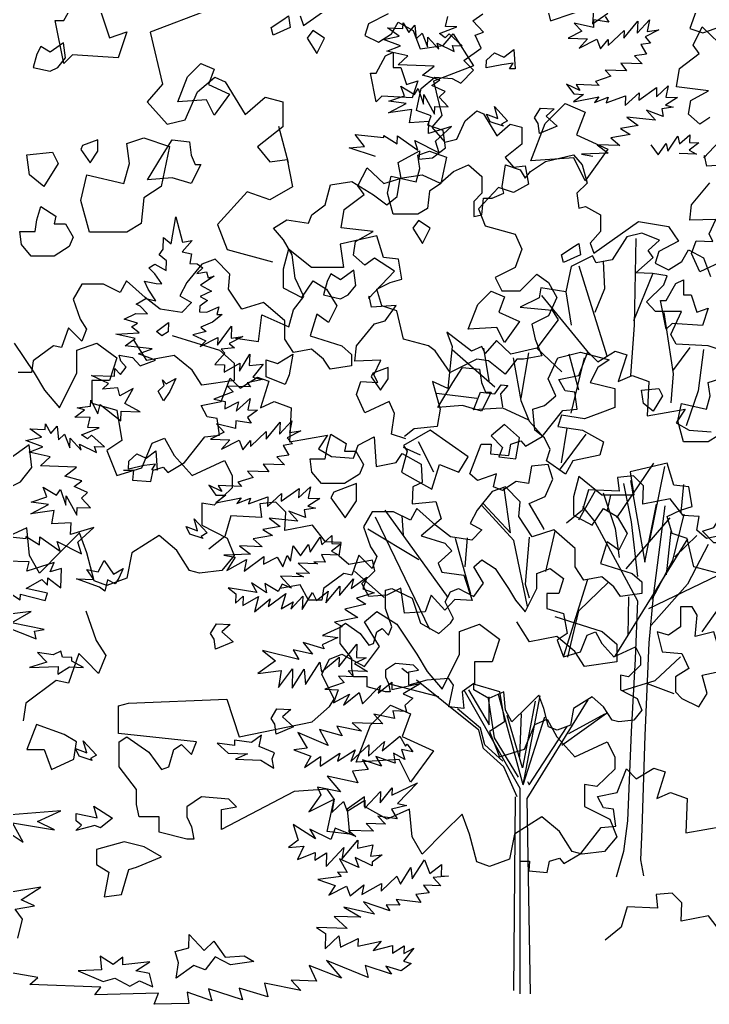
# Model space of a CAD drawing. Header units: inches. Extents: x 11.9 to 85.3, y 21.1 to 37.4.
# Drawn here: x 36.524 to 36.953, y 22.186 to 22.798 of the extents above; entities that cross this region are included whole.
import ezdxf

# ---------------------------------------------------------------- set-up
doc = ezdxf.new("R2010")
doc.units = ezdxf.units.IN
doc.header["$MEASUREMENT"] = 0
doc.layers.add('CAY', color=94, linetype='Continuous')
doc.layers.add('CAY-3', color=61, linetype='Continuous')

# ---------------------------------------------------------------- blocks, each defined once
blk = doc.blocks.new('A$C76451831')
at = {"layer": 'CAY'}
for p, q in [((4217.4, 1499.1), (4134.9, 1467.3)), ((4543.8, 1475.6), (4547, 1489.1)), ((4765, 1489.2), (4770.2, 1481.3)), ((4463.6, 1473.4), (4484.8, 1472.7)), ((4479.5, 1462), (4463.6, 1473.4)), ((4484.8, 1472.7), (4485.1, 1480.4)), ((4485.1, 1480.4), (4492.8, 1466.9)), ((4492.8, 1466.9), (4501.3, 1477.1)), ((4501.3, 1477.1), (4503.4, 1458.4)), ((4535.3, 1465.5), (4559.7, 1475)), ((4559.7, 1475), (4543.8, 1475.6)), ((4722.1, 1480.2), (4732.6, 1469)), ((4748.6, 1473.9), (4722.1, 1480.2)), ((4749, 1484.7), (4748.6, 1473.9)), ((4770.2, 1481.3), (4749, 1484.7)), ((4790.7, 1459.3), (4810.1, 1482.6)), ((4809.5, 1466.3), (4826.5, 1484.8)), ((4810.1, 1482.6), (4809.5, 1466.3)), ((4826.5, 1484.8), (4823.2, 1468.6)), ((4134.9, 1467.3), (4152, 1395.3)), ((4458, 1457.3), (4479.5, 1462)), ((4503.4, 1458.4), (4511.4, 1466.3)), ((4511.4, 1466.3), (4518.8, 1447.4)), ((4518.8, 1447.4), (4519.3, 1460.6)), ((4519.3, 1460.6), (4534.6, 1444.2)), ((4543.3, 1459.7), (4535.3, 1465.5)), ((4548.9, 1465), (4543.3, 1459.7)), ((4566.9, 1448.5), (4548.9, 1465)), ((4732.6, 1469), (4713.7, 1459.2)), ((4769, 1449.1), (4791.1, 1469.7)), ((4791.1, 1469.7), (4790.7, 1459.3)), ((4839.1, 1470.7), (4820.2, 1461)), ((4820.2, 1461), (4827.6, 1452.5)), ((4823.2, 1468.6), (4839.1, 1470.7)), ((4481.7, 1448.7), (4458, 1457.3)), ((4462.4, 1441.3), (4481.7, 1448.7)), ((4534.6, 1444.2), (4532.2, 1452.4)), ((4532.2, 1452.4), (4555.8, 1440.7)), ((4555.8, 1440.7), (4553.3, 1449)), ((4553.3, 1449), (4566.9, 1448.5)), ((4713.7, 1459.2), (4740.4, 1458.3)), ((4740.4, 1458.3), (4729, 1445.5)), ((4729, 1445.5), (4753.5, 1457.8)), ((4753.5, 1457.8), (4758.5, 1444.5)), ((4758.5, 1444.5), (4769.3, 1457.3)), ((4769.3, 1457.3), (4769, 1449.1)), ((4827.6, 1452.5), (4814.4, 1450.3)), ((4814.4, 1450.3), (4822.1, 1436.9)), ((4491.7, 1434.8), (4462.4, 1441.3)), ((4478.1, 1422.1), (4491.7, 1434.8)), ((4822.1, 1436.9), (4805.7, 1434.7)), ((4805.7, 1434.7), (4816.2, 1423.5)), ((4528.3, 1420.4), (4478.1, 1422.1)), ((4512, 1407.8), (4528.3, 1420.4)), ((4786.8, 1424.5), (4794.5, 1413.8)), ((4816.2, 1423.5), (4786.8, 1424.5)), ((4200.3, 1384.7), (4224.5, 1405.3)), ((4224.5, 1405.3), (4238.7, 1398.8)), ((4535.8, 1401.5), (4512, 1407.8)), ((4773, 1406.4), (4751.5, 1399.4)), ((4794.5, 1413.8), (4765.1, 1414.8)), ((4765.1, 1414.8), (4773, 1406.4)), ((4152, 1395.3), (4130.8, 1371.1)), ((4238.7, 1398.8), (4266.4, 1353.4)), ((4487, 1379.2), (4482, 1392.5)), ((4482, 1392.5), (4500.7, 1381.4)), ((4525.1, 1393.7), (4535.8, 1401.5)), ((4543.4, 1385.4), (4525.1, 1393.7)), ((4711.4, 1395.4), (4721.4, 1381.9)), ((4729.7, 1386.6), (4711.4, 1395.4)), ((4724.6, 1394.9), (4729.7, 1386.6)), ((4756.7, 1393.8), (4724.6, 1394.9)), ((4751.5, 1399.4), (4756.7, 1393.8)), ((4835.9, 1377.9), (4852.3, 1393.2)), ((4852.3, 1393.2), (4849, 1377.4)), ((4183.2, 1346.3), (4200.3, 1384.7)), ((4465.5, 1371.8), (4487, 1379.2)), ((4500.7, 1381.4), (4505.9, 1389.4)), ((4505.9, 1389.4), (4513.4, 1367.9)), ((4513.4, 1367.9), (4513.8, 1381)), ((4513.8, 1381), (4528.7, 1353.7)), ((4535, 1377.5), (4543.4, 1385.4)), ((4735, 1381.4), (4721, 1371)), ((4721, 1371), (4756.1, 1378)), ((4721.4, 1381.9), (4735, 1381.4)), ((4756.1, 1378), (4750.4, 1370)), ((4766.3, 1369.4), (4793.3, 1379.4)), ((4792.9, 1365.8), (4812.1, 1383.7)), ((4793.3, 1379.4), (4792.9, 1365.8)), ((4811.7, 1373.3), (4836.3, 1391)), ((4812.1, 1383.7), (4811.7, 1373.3)), ((4836.3, 1391), (4835.9, 1377.9)), ((4130.8, 1371.1), (4158.5, 1339.9)), ((4266.4, 1353.4), (4294.1, 1377.6)), ((4294.1, 1377.6), (4318.3, 1371.1)), ((4318.3, 1371.1), (4318.3, 1336.3)), ((4464.9, 1355.9), (4489.4, 1368.7)), ((4489.4, 1368.7), (4465.5, 1371.8)), ((4528.7, 1353.7), (4529.1, 1364.6)), ((4529.1, 1364.6), (4547.7, 1363.9)), ((4547.7, 1363.9), (4535, 1377.5)), ((4750.4, 1370), (4769.3, 1377.5)), ((4769.3, 1377.5), (4766.3, 1369.4)), ((4865.3, 1376.9), (4848.6, 1366.6)), ((4848.6, 1366.6), (4859.4, 1363.5)), ((4849, 1377.4), (4865.3, 1376.9)), ((4497.2, 1360.3), (4464.9, 1355.9)), ((4493.9, 1341.8), (4497.2, 1360.3)), ((4822.1, 1359.3), (4834.8, 1345.7)), ((4845.4, 1350.8), (4822.1, 1359.3)), ((4859.4, 1363.5), (4843.5, 1361.3)), ((4843.5, 1361.3), (4845.4, 1350.8)), ((4158.5, 1339.9), (4183.2, 1346.3)), ((4520.7, 1343.6), (4493.9, 1341.8)), ((4520.1, 1327.3), (4520.7, 1343.6)), ((4552.2, 1337), (4520.1, 1327.3)), ((4530.1, 1316.5), (4552.2, 1337)), ((4810.5, 1338.4), (4786.3, 1334.3)), ((4834.8, 1345.7), (4795, 1349.9)), ((4795, 1349.9), (4810.5, 1338.4)), ((4318.3, 1336.3), (4283.5, 1308.6)), ((4431.5, 1309.1), (4418.5, 1325.8)), ((4418.5, 1325.8), (4458.3, 1321.7)), ((4458.3, 1321.7), (4458.4, 1324.4)), ((4458.4, 1324.4), (4477, 1312.9)), ((4477, 1312.9), (4477.4, 1323.8)), ((4477.4, 1323.8), (4505.7, 1304.2)), ((4799.6, 1325.7), (4772.7, 1321.2)), ((4786.3, 1334.3), (4799.6, 1325.7)), ((4851.8, 1302.5), (4865.7, 1323.4)), ((4865.7, 1323.4), (4868.1, 1312.9)), ((4868.1, 1312.9), (4882.1, 1325.5)), ((4882.1, 1325.5), (4881.7, 1314.6)), ((4501.2, 1317.5), (4535, 1300.5)), ((4505.7, 1304.2), (4501.2, 1317.5)), ((4535, 1300.5), (4530.1, 1316.5)), ((4753.8, 1311.4), (4769.3, 1300)), ((4785.5, 1310.3), (4753.8, 1311.4)), ((4772.7, 1321.2), (4785.5, 1310.3)), ((4828.1, 1311.5), (4838.5, 1297.6)), ((4838.5, 1297.6), (4849.5, 1313.5)), ((4849.5, 1313.5), (4851.8, 1302.5)), ((4894.8, 1314.2), (4881.4, 1304.2)), ((4881.7, 1314.6), (4894.8, 1314.2)), ((4283.5, 1308.6), (4300.6, 1287.9)), ((4410.2, 1307.5), (4431.5, 1309.1)), ((4446.9, 1295.4), (4410.2, 1307.5)), ((4682.3, 1288.4), (4721.2, 1297.8)), ((4721.2, 1297.8), (4733, 1283.7)), ((4769.3, 1300), (4732.1, 1298.6)), ((4732.1, 1298.6), (4747.8, 1295.7)), ((4891.6, 1298.4), (4867.6, 1299.3)), ((4881.4, 1304.2), (4891.6, 1298.4)), ((4300.6, 1287.9), (4324.7, 1290.9)), ((4324.7, 1290.9), (4331.8, 1253.1)), ((4554.9, 1274.6), (4575.8, 1283.7)), ((4575.8, 1283.7), (4594.3, 1267.5)), ((4622.2, 1253.8), (4626.9, 1283.7)), ((4626.9, 1283.7), (4647.3, 1277)), ((4661.5, 1274.6), (4682.3, 1288.4)), ((4733, 1283.7), (4740.1, 1258.5)), ((4481, 1265.2), (4511.3, 1269.9)), ((4511.3, 1269.9), (4536.5, 1258.5)), ((4536.5, 1258.5), (4554.9, 1274.6)), ((4647.3, 1277), (4654.4, 1265.2)), ((4654.4, 1265.2), (4661.5, 1274.6)), ((4377.3, 1228.2), (4384.3, 1256.1)), ((4384.3, 1256.1), (4414.2, 1260.8)), ((4414.2, 1260.8), (4444.1, 1242.4)), ((4476.7, 1240), (4481, 1265.2)), ((4594.3, 1267.5), (4594.3, 1244.3)), ((4740.1, 1258.5), (4725.9, 1244.3)), ((4269.3, 1246.1), (4228, 1201.2)), ((4300.6, 1235.4), (4269.3, 1246.1)), ((4331.8, 1253.1), (4300.6, 1235.4)), ((4444.1, 1242.4), (4462.6, 1228.2)), ((4594.3, 1244.3), (4582.9, 1232.9)), ((4608.4, 1237.6), (4624.5, 1244.3)), ((4624.5, 1244.3), (4622.2, 1253.8)), ((4725.9, 1244.3), (4728.3, 1223.9)), ((4358.8, 1214.4), (4377.3, 1228.2)), ((4462.6, 1228.2), (4476.7, 1240)), ((4582.9, 1232.9), (4582.9, 1212.1)), ((4594.3, 1214.4), (4596.6, 1237.6)), ((4596.6, 1237.6), (4608.4, 1237.6)), ((4354.1, 1203), (4358.8, 1214.4)), ((4582.9, 1212.1), (4594.3, 1214.4)), ((4728.3, 1223.9), (4737.7, 1225.8)), ((4737.7, 1225.8), (4758.6, 1214.4)), ((4758.6, 1214.4), (4758.6, 1191.2)), ((4228, 1201.2), (4241.6, 1166.4)), ((4305.7, 1196), (4324.2, 1207.4)), ((4324.2, 1207.4), (4354.1, 1203)), ((4749.1, 1161.4), (4811.2, 1205.4)), ((4811.2, 1205.4), (4852.9, 1198.3)), ((4319.5, 1179.8), (4305.7, 1196)), ((4758.6, 1191.2), (4744.4, 1175.1)), ((4852.9, 1198.3), (4866.7, 1177.9)), ((4331.3, 1159), (4319.5, 1179.8)), ((4744.4, 1175.1), (4749.1, 1161.4)), ((4866.7, 1177.9), (4839.1, 1163.7)), ((4241.6, 1166.4), (4304.1, 1149.3)), ((4839.1, 1163.7), (4834.4, 1147.6)), ((4871.4, 1149.9), (4880.4, 1166.1)), ((4880.4, 1166.1), (4901.2, 1154.7)), ((4335.6, 1126.7), (4331.3, 1159)), ((4834.4, 1147.6), (4852.9, 1138.5)), ((4852.9, 1138.5), (4871.4, 1149.9)), ((4901.2, 1154.7), (4910.7, 1129.1)), ((4347.4, 1101.2), (4335.6, 1126.7)), ((4333.2, 1082.7), (4347.4, 1101.2)), ((4326.6, 1059.5), (4333.2, 1082.7)), ((4284.9, 1039.1), (4289.6, 1076)), ((4289.6, 1076), (4326.6, 1059.5)), ((4252.7, 1043.4), (4284.9, 1039.1)), ((4728.3, 971.5), (4715.1, 1021.6)), ((4717.8, 939.8), (4736.3, 1016.3)), ((4704.6, 871.1), (4712.5, 918.7)), ((4701.9, 860.6), (4738.9, 910.7)), ((4509.3, 881.7), (4485.5, 892.2)), ((4527.8, 857.9), (4506.6, 900.2)), ((4781, 794.5), (4832.5, 870.4)), ((4850.9, 870.4), (4799.8, 858.6)), ((4826.2, 761), (4847.8, 865.6)), ((4860, 840.1), (4850.9, 870.4)), ((4728.3, 851.9), (4721.2, 824)), ((4760.5, 826.3), (4728.3, 851.9)), ((4799.8, 858.6), (4804.6, 826.3)), ((4626.9, 837.7), (4608.4, 831)), ((4634, 774), (4625.3, 835.7)), ((4647.3, 816.9), (4626.9, 837.7)), ((4728.6, 791.9), (4751.7, 832.8)), ((4880.8, 837.7), (4860, 840.1)), ((4870.1, 802.5), (4874.1, 840.9)), ((4885.5, 810.2), (4880.8, 837.7)), ((4608.4, 831), (4587.6, 805.5)), ((4721.2, 824), (4721.2, 798.4)), ((4804.6, 826.3), (4760.5, 826.3)), ((4768, 805.1), (4772.9, 825.9)), ((4547.7, 684.5), (4460.2, 805.1)), ((4504.2, 807.8), (4495.2, 791.7)), ((4529.8, 784.6), (4504.2, 807.8)), ((4587.6, 805.5), (4578.1, 787)), ((4638.7, 763.4), (4593.5, 812.2)), ((4595.8, 814.5), (4634, 774)), ((4645.4, 796.4), (4647.3, 816.9)), ((4746.8, 784.6), (4762.9, 807.8)), ((4762.9, 807.8), (4781.4, 796.4)), ((4850.9, 796.4), (4869.4, 805.5)), ((4869.4, 805.5), (4885.5, 810.2)), ((4442.1, 803.1), (4430.3, 782.3)), ((4472, 803.1), (4442.1, 803.1)), ((4522.3, 639.8), (4446.8, 795.6)), ((4495.2, 791.7), (4472, 803.1)), ((4485.8, 770.9), (4483.8, 797.9)), ((4663.8, 768.5), (4645.4, 796.4)), ((4721.2, 798.4), (4746.8, 784.6)), ((4781.4, 796.4), (4795.5, 773.2)), ((4794.3, 724.1), (4854.9, 794.5)), ((4857.6, 773.2), (4850.9, 796.4)), ((4430.3, 782.3), (4439.8, 754.7)), ((4507, 736.3), (4436.2, 779.1)), ((4550.6, 768.5), (4529.8, 784.6)), ((4578.1, 787), (4594.3, 777.9)), ((4594.3, 777.9), (4580.5, 763.8)), ((4693.7, 777.9), (4663.8, 768.5)), ((4723.6, 752.4), (4693.7, 777.9)), ((4580.5, 763.8), (4550.6, 768.5)), ((4579.1, 689), (4557.9, 766.3)), ((4571.1, 726.8), (4574.5, 766.9)), ((4659.9, 768.1), (4654, 702.8)), ((4682.7, 720.5), (4695.7, 776.4)), ((4778.7, 602.9), (4879.6, 765.8)), ((4795.5, 773.2), (4783.7, 750)), ((4850.1, 715.8), (4856.4, 776.4)), ((4878.5, 766.1), (4857.6, 773.2)), ((4887.9, 726.8), (4878.5, 766.1)), ((4439.8, 754.7), (4448.8, 741)), ((4657.5, 671.8), (4638.7, 763.4)), ((4723.6, 726.8), (4723.6, 752.4)), ((4767.6, 761.4), (4758.6, 731.5)), ((4783.7, 750), (4767.6, 761.4)), ((4423.7, 742.9), (4414.2, 715.4)), ((4430.3, 736.3), (4423.7, 742.9)), ((4448.8, 741), (4442.1, 724.5)), ((4442.1, 724.5), (4430.3, 736.3)), ((4735.4, 708.3), (4723.6, 726.8)), ((4758.6, 731.5), (4802.2, 717.8)), ((4922.5, 717.8), (4887.9, 726.8)), ((4402.8, 717.8), (4374.9, 696.9)), ((4414.2, 715.4), (4402.8, 717.8)), ((4458.8, 684.4), (4417.8, 720.8)), ((4707.6, 603.7), (4740.9, 709.9)), ((4760.5, 713.1), (4735.4, 708.3)), ((4777, 699.3), (4760.5, 713.1)), ((4802.2, 717.8), (4816, 706)), ((4825.4, 669), (4921.3, 715.4)), ((4342.7, 701.7), (4314.8, 696.9)), ((4354.1, 680.8), (4342.7, 701.7)), ((4374.9, 696.9), (4372.6, 680.8)), ((4654, 702.8), (4659.9, 684)), ((4728.7, 665.9), (4769.2, 705.2)), ((4786.1, 685.5), (4777, 699.3)), ((4816, 706), (4816, 689.9)), ((4816, 689.9), (4786.1, 685.5)), ((4796.7, 631.7), (4797.9, 685.1)), ((4899.3, 636.8), (4938.6, 692.2)), ((4372.6, 680.8), (4354.1, 680.8)), ((4713.4, 601.8), (4728.7, 665.9)), ((4834.4, 569.5), (4869.4, 602.2)), ((4491.5, 579.5), (4483.4, 586)), ((4534.5, 546.7), (4466.9, 564.4)), ((4541.2, 539.6), (4503.7, 569.7)), ((4789.6, 555.4), (4834.4, 569.5)), ((4823, 565.2), (4860, 551.4)), ((4647.3, 419.7), (4569.9, 556)), ((4575.8, 556.2), (4604.1, 507.8)), ((4604.1, 507.8), (4604.1, 546.7)), ((4651.6, 424.8), (4617.3, 549.9)), ((4651.6, 424.8), (4675, 548.1)), ((4589.9, 500.7), (4541.2, 539.6)), ((4602.9, 544.4), (4611.2, 489.7)), ((4668.2, 540.8), (4650.5, 448.4)), ((4656.8, 405.9), (4741.3, 542.4)), ((4592.3, 503.1), (4560.4, 530.2)), ((4650.5, 448.4), (4629.2, 520.8)), ((4646.9, 463.7), (4649.3, 523.1)), ((4651.6, 424.8), (4681.2, 519.2)), ((4705.1, 479.9), (4766.8, 524.3)), ((4714.5, 496), (4764.5, 523.1)), ((4659.9, 424.8), (4712.2, 505.4)), ((4596.6, 475.1), (4589.9, 500.7)), ((4598.2, 480.3), (4592.3, 503.1)), ((4623.3, 457.8), (4598.2, 480.3)), ((4611.2, 489.7), (4644.6, 435.4)), ((4624.5, 449.6), (4596.6, 475.1)), ((4643, 408.3), (4624.5, 449.6)), ((4657.5, 429.5), (4659.9, 424.8)), ((4647.3, 135.4), (4647.3, 419.7)), ((4638.3, 140.1), (4640.6, 408.3)), ((4661.5, 135.4), (4656.8, 405.9))]:
    blk.add_line(p, q, dxfattribs=at)
for points in [[(4930, 1151.2), (4896.3, 1135.4), (4884.7, 1160.7), (4891, 1178.6), (4914.2, 1177.5), (4908.9, 1188.1), (4918.4, 1208.1), (4882.5, 1207.1), (4884.7, 1228.2), (4910, 1258.8)], [(4939.5, 1284.1), (4905.7, 1282), (4902.6, 1296.7), (4901.5, 1293.6), (4937.4, 1331.5)], [(4910, 1349.5), (4896.3, 1340), (4880.4, 1353.7), (4883.6, 1372.7), (4907.9, 1386.4), (4863.6, 1391.6), (4867.8, 1417), (4895.2, 1438.1), (4886.8, 1449.7), (4899.4, 1475), (4922.6, 1452.8)], [(530, 749.3), (509.9, 755.6), (514.2, 784.1), (506.8, 800.9), (473, 785.1), (461.4, 810.4), (467.7, 828.4), (490.9, 827.3), (485.7, 837.9), (495.2, 857.9), (459.3, 856.8), (461.4, 877.9), (486.7, 908.5), (501.5, 912.7), (516.3, 933.8), (482.5, 931.7), (479.3, 946.5), (478.3, 943.3), (514.2, 981.3), (486.7, 999.2), (473, 989.7), (457.2, 1003.4), (460.4, 1022.4), (484.6, 1036.1), (440.3, 1041.4), (444.5, 1066.7), (472, 1087.8), (463.5, 1099.4), (476.2, 1124.7), (499.4, 1102.6), (523.6, 1110), (519.4, 1132.1), (549, 1147.9), (547.9, 1136.3), (566.9, 1138.4), (584.8, 1152.1), (581.7, 1176.4), (560.6, 1183.8), (564.8, 1196.4), (544.7, 1203.8), (551.1, 1234.4), (570.1, 1250.2), (594.3, 1248.1), (605.9, 1241.8), (623.8, 1259.7), (610.1, 1273.4), (634.4, 1290.3), (625.9, 1308.2), (637.6, 1312.5), (622.8, 1328.3), (636.5, 1337.8)], [(721.9, 1361), (730.4, 1328.3), (790.5, 1348.3), (788.4, 1324.1), (809.5, 1338.8)], [(936, 1353.6), (923.4, 1317.7), (941.3, 1311.4), (974, 1323), (997.2, 1298.7), (1018.3, 1296.6), (1026.7, 1330.4)], [(3951.6, 212.6), (3957.9, 238.7), (3947.6, 252.6), (3974.4, 257.1), (3956.2, 265.5), (3983.5, 283.1), (3919.2, 272.2)], [(3925.3, 367.6), (3958.9, 345.2), (3944, 372.4), (4002.2, 362.7), (3978.5, 373.9), (4011.2, 388.7), (3941.7, 383.4)], [(3932.3, 644.8), (3976.9, 627), (3974.6, 637.9), (3987.8, 640.2), (3942.8, 649.4), (3970.1, 664.8), (3916.4, 658.5)], [(3928.7, 698), (3954.8, 681.2), (3955.1, 688.9), (3989.2, 680), (3992.3, 690.3), (3963.1, 696.8), (3984.8, 709.2), (3992.7, 701.2), (3993, 711.6), (4011.1, 697.8), (4012.1, 724.6), (3996, 719.7), (4001.9, 732.6), (3963.9, 720.8), (3967.1, 733.8), (3935.4, 734.9)], [(3923, 770.3), (3962.8, 766.2), (3962.9, 768.9), (3981.5, 757.4), (3981.9, 768.2), (4010.2, 748.6), (4005.7, 761.9), (4039.5, 744.9), (4034.6, 760.9), (4056.7, 781.5), (4024.6, 771.7), (4025.2, 788), (3998.4, 786.2), (4001.7, 804.7), (3969.4, 800.4), (3993.9, 813.1), (3970, 816.2), (3991.5, 823.6), (3986.5, 837), (4005.2, 825.9), (4010.4, 833.9), (4017.9, 812.3), (4018.3, 825.4), (4033.2, 798.2), (4033.6, 809), (4052.2, 808.4), (4039.5, 822), (4047.9, 829.8), (4029.6, 838.2), (4040.3, 846), (4016.5, 852.2), (4032.8, 864.8), (3982.6, 866.6), (3996.2, 879.2), (3966.9, 885.7), (3986.2, 893.2), (3962.5, 901.7), (3984, 906.4), (3968.1, 917.8), (3989.3, 917.1), (3989.6, 924.8), (3997.3, 911.4), (4005.8, 921.5), (4007.9, 902.9), (4015.9, 910.7), (4023.4, 891.9), (4023.8, 905), (4039.1, 888.6), (4036.7, 896.9), (4060.3, 885.2), (4057.8, 893.4), (4071.4, 892.9), (4053.4, 909.4), (4047.8, 904.2), (4039.8, 909.9), (4064.2, 919.5), (4048.4, 920), (4051.5, 933.5), (4030.3, 934.3), (4043.8, 944.2), (4033.4, 947.3), (4052.1, 949.4), (4052.4, 957.5), (4062.1, 938.6), (4065.3, 951.6), (4094, 929.3), (4094.4, 942.4), (4120.7, 941.5), (4099.8, 953.1), (4111.4, 974), (4092.5, 963.8), (4090.1, 974.8), (4068.8, 972.8), (4077.2, 980.7), (4053.6, 991.9), (4085.3, 990.8), (4085.6, 1001.7), (4093.5, 993.3), (4101.6, 1003.4), (4094.2, 1011.8), (4091.7, 1020.1), (4110.2, 1016.7), (4120.7, 1005.5), (4142.2, 1012.9), (4118.5, 1021.8), (4137.3, 1028.9), (4100.3, 1032.9), (4113.8, 1043.3), (4087.3, 1049.2), (4119.5, 1050.8), (4109, 1059.4), (4117.3, 1064.5), (4098.9, 1070.1), (4115, 1077.7), (4130.9, 1077.2), (4120.8, 1088), (4115.5, 1090.9), (4128.9, 1098.6), (4142.4, 1095.4), (4132.1, 1111.6), (4127, 1122.6), (4143.2, 1119.4), (4150.9, 1119.1), (4141, 1132.6), (4133.1, 1141), (4141.4, 1146.2), (4157, 1137.5), (4157.5, 1150.6), (4147.3, 1159.1), (4152.6, 1167.1), (4153.1, 1182.9), (4163.7, 1174.4), (4170.5, 1211.8), (4179.7, 1176.6), (4192.9, 1178.8), (4179.2, 1163.4), (4192.2, 1160.3), (4189.5, 1147.2), (4199.9, 1146.8), (4207.9, 1141.1), (4199.4, 1133.3), (4212.7, 1135.5), (4215.1, 1127.3), (4223.3, 1129.7), (4204.3, 1117.2), (4219.9, 1108.5), (4203.8, 1101.4), (4214, 1095.6), (4203.3, 1087.8), (4203, 1080.1), (4213.4, 1079.7), (4230, 1086.9), (4226.9, 1076.5), (4234.6, 1076.3), (4221.1, 1065.9), (4205, 1058.7), (4212.5, 1053), (4193.8, 1048.2), (4212, 1039.9), (4204.1, 1032), (4228.5, 1044.3), (4228.1, 1033.9), (4247.6, 1060), (4247.1, 1043.7), (4263, 1045.8), (4244.1, 1036.1), (4251.6, 1030.3), (4232.9, 1028.3), (4238.2, 1022.7), (4224.5, 1007.3), (4237.6, 1006.8), (4237.3, 996.4), (4259, 1008.8), (4258.6, 997.9), (4272.6, 1021.5), (4272, 1005.6), (4291.1, 1007.7), (4276.9, 989.6), (4290.4, 986.4), (4268.9, 981.7), (4273.7, 976.1), (4242, 977.2), (4249.5, 969.2), (4222.8, 959.3), (4238.6, 956), (4238.2, 945.6), (4257.1, 955.4), (4254, 942.3), (4273.2, 960.2), (4269.9, 944.5), (4283.5, 944), (4269.5, 933.6), (4274.7, 925.7), (4253.5, 929.2), (4253.1, 918.3), (4226.6, 924.7), (4237.1, 913.4), (4218.2, 903.7), (4244.9, 902.7), (4233.5, 890), (4258, 902.3), (4263, 889), (4273.8, 901.7), (4273.5, 893.6), (4295.6, 914.1), (4295.2, 903.7), (4314.6, 927.1), (4314, 910.8), (4331, 929.2), (4327.7, 913), (4343.6, 915.2), (4324.7, 905.4), (4332.1, 897), (4318.9, 894.7), (4326.6, 881.3), (4310.2, 879.2), (4320.7, 867.9), (4291.3, 868.9), (4299.1, 858.2), (4269.6, 859.3), (4277.5, 850.8), (4256, 843.9), (4261.2, 838.3), (4229.1, 839.4), (4234.2, 831), (4215.9, 839.8), (4225.9, 826.3), (4239.5, 825.9), (4225.5, 815.5), (4260.6, 822.4), (4254.9, 814.4), (4273.8, 821.9), (4270.8, 813.9), (4297.8, 823.8), (4297.4, 810.2), (4316.6, 828.2), (4316.2, 817.7), (4340.9, 835.5), (4340.4, 822.3), (4356.8, 837.6), (4353.5, 821.9), (4369.8, 821.3), (4353.1, 811), (4363.9, 807.9), (4348, 805.8), (4349.9, 795.3), (4326.6, 803.8), (4339.3, 790.2), (4299.5, 794.3), (4315, 782.9), (4290.8, 778.7), (4304.1, 770.1), (4277.2, 765.6), (4290, 754.7), (4258.3, 755.8), (4273.8, 744.4), (4236.6, 743), (4252.3, 740.2), (4240.8, 721.6), (4268.1, 736.9), (4264.8, 720.7), (4292.2, 741.1), (4291.9, 730.6), (4310.8, 740.4), (4318.5, 727), (4324.5, 742.7), (4329.2, 734.8), (4332.6, 756), (4343, 742), (4354, 757.9), (4356.3, 747), (4370.2, 767.8), (4372.6, 757.3), (4386.6, 770), (4386.2, 759.1), (4399.3, 758.6), (4385.9, 748.7), (4396.1, 742.9), (4372.1, 743.7), (4377.2, 733.1), (4361.3, 733.7), (4366.6, 730.8), (4339.9, 731.7), (4355.3, 717.6), (4336.8, 718.2), (4347, 712.9), (4315.3, 714), (4330.6, 697.1), (4317.6, 703), (4311.9, 692.8), (4293.7, 703.8), (4295.9, 690.6), (4275.1, 704.5), (4282.3, 691.1), (4242.7, 697.9), (4253.3, 689.4), (4252.8, 676.3), (4263.6, 686.3), (4263.1, 673.2), (4284.9, 685.6), (4279.1, 664.5), (4301.1, 682.3), (4298, 672), (4322.6, 689.7), (4316.4, 668.6), (4332.6, 678.5), (4329.6, 668.1), (4346.1, 686.1), (4345.4, 667.6), (4359.8, 691.1), (4364.9, 680), (4381.2, 693.1), (4377.9, 676.9), (4397.3, 700.2), (4396.8, 687.1), (4416.2, 710.4), (4413, 696.9), (4434.9, 712.5), (4429.3, 696.4), (4445, 690.8), (4420.7, 683.5), (4433.6, 674.9), (4404.3, 668.2), (4422.5, 656.7), (4390.1, 650.1), (4400.8, 644.3), (4373.6, 631.7), (4394.8, 628.7), (4373.2, 618.6), (4375.7, 613), (4346.5, 622.2), (4359.6, 605.9), (4333, 611.8), (4340.7, 598.4), (4290.4, 611), (4308.5, 596.8), (4283.9, 579.1), (4316.2, 583.4), (4312.6, 559.5), (4332.1, 585.5), (4331.2, 558.8), (4348, 585), (4349.9, 563.6), (4369.6, 594.7), (4371.9, 581.4), (4396.6, 601.9), (4396.1, 588.3), (4421.2, 619.6), (4420.6, 601), (4433.7, 600.6), (4417.6, 593), (4435.8, 581.9), (4409.1, 582.8), (4416.9, 574.4), (4395.7, 575.2), (4403.5, 566.7), (4376.5, 557.2), (4395, 556.6), (4388.9, 538.2), (4410.7, 550.6), (4402.4, 535), (4424.3, 552.8), (4428.8, 536.8), (4453.7, 562.3), (4450.6, 551.9), (4469.7, 567.1), (4469.3, 556.7), (4510, 565.7), (4485.4, 550.7), (4498.4, 544.8), (4487.6, 534.8), (4490, 526.5), (4471, 527.2), (4473.4, 516.7), (4444.6, 522.7), (4457.2, 509.1), (4414.7, 510.6), (4427.4, 499.2), (4393.2, 505.9), (4400.9, 492.5), (4369.1, 501.3), (4381.4, 479.5), (4339.5, 497.3), (4352.3, 475.6), (4333.6, 473.5), (4357.4, 464.5), (4348.7, 449), (4370.5, 464.1), (4370, 450.9), (4397.4, 468.6), (4394.3, 457.8), (4418.8, 473.3), (4412.8, 457.1), (4437.7, 480.3), (4437.1, 464.5), (4459.1, 485), (4455.9, 472), (4480.7, 492.4), (4488.3, 478.5), (4490.7, 481.2), (4498.5, 470.5), (4482.7, 473.7), (4487.7, 460), (4471.7, 468.7), (4473.9, 455), (4447.5, 464.1), (4455.2, 450.7), (4428.8, 459.3), (4436.5, 445.9), (4415.1, 443.9), (4422.2, 427.8), (4380, 437), (4398.2, 415), (4366.3, 421.6), (4371.3, 411), (4354.7, 387.5), (4389.7, 404.9), (4386.3, 386.4), (4402.7, 401.7), (4407.7, 388.4), (4432.3, 403.4), (4431.9, 392.6), (4454, 415.8), (4453.4, 400), (4470, 420.7), (4469.7, 410.3), (4505.2, 427.6), (4477.4, 399.1), (4490.4, 396), (4469, 391.3), (4476.7, 377.8), (4450.1, 381.5), (4460.6, 370.2), (4433.8, 371.2), (4443.9, 360.4), (4409.5, 361.6), (4419.6, 353.1), (4391, 365), (4385, 349.3), (4356.1, 363.5), (4363.8, 350.1), (4332.7, 369.7), (4339.7, 348.2), (4326.2, 337.8), (4347.6, 339.7), (4338.8, 321.5), (4363.1, 331), (4362.7, 320.6), (4379, 330.5), (4378.3, 311.9), (4403.2, 337.8), (4400, 322), (4422.2, 348), (4421.8, 337.1), (4443.2, 341.8), (4440, 326.1), (4456.3, 327.8), (4442.4, 317.8), (4442.2, 312.4), (4418.6, 324.1), (4423.6, 310.3), (4397.2, 322.1), (4407.5, 303.2), (4394.3, 303.7), (4399.1, 298), (4367.2, 293.7), (4391, 285.2), (4382.3, 271.9), (4406.8, 284.6), (4411.8, 270.9), (4430.9, 286.1), (4427.7, 273), (4455, 287.9), (4454.6, 277.5), (4476.6, 298.1), (4481.7, 287), (4495.6, 310.5), (4497.8, 294.6), (4514.6, 320.8), (4522.1, 301.9), (4538.4, 314.5), (4537.8, 298.6), (4548.2, 298.3), (4526.8, 296.3), (4537.3, 285.1), (4513.3, 285.9), (4521.1, 275.2), (4502.5, 273.1), (4509.8, 262), (4475.5, 265.9), (4480.6, 258), (4461.6, 258.7), (4466.8, 250.4), (4430.1, 262.5), (4445.3, 245.7), (4403.1, 255.3), (4426.6, 241.3), (4389.5, 242.6), (4407.5, 225.7), (4364.9, 227.2), (4377.8, 219), (4377, 197.7), (4396.2, 215.6), (4398.4, 199.7), (4422.9, 212), (4422.5, 201.1), (4454.9, 208.2), (4443.6, 195.4), (4470.5, 202.2), (4470.2, 191.8), (4486.4, 201.6), (4486, 191.2), (4499.9, 198.4), (4485.6, 180.3), (4496.4, 177.2), (4482.5, 167.3), (4461.4, 173.5), (4469.1, 162.3), (4432.4, 174.5), (4436.8, 158), (4379.2, 181.3), (4399.6, 157), (4354.9, 174.5), (4365, 152.8), (4330.2, 154), (4343.3, 140), (4292.9, 149.9), (4297.7, 131.1), (4258.2, 142.9), (4262.6, 126.9), (4215.6, 142.2), (4220, 125.7), (4186, 137.8), (4188.1, 121.8), (4140.1, 120.8), (4146.1, 136.4), (4058.1, 134.1), (4066.6, 144.6), (3967.9, 148.1), (3979.1, 158.1), (3899.4, 171.8)], [(961.3, 873.7), (948.7, 877.9), (904.4, 880), (897, 893.7), (911.8, 925.4), (875.9, 925.4), (863.3, 939.1), (887.5, 962.3), (891.7, 975), (871.7, 978.1), (848.5, 979.2), (872.7, 1000.3), (865.4, 1009.8), (881.2, 1024.5), (856.9, 1034), (835.8, 1028.7), (815.8, 997.1), (793.6, 992.9), (788.4, 1002.4), (758.8, 987.6), (751.5, 952.8), (716.7, 958.1), (714.5, 944.4), (688.2, 931.7), (732.5, 927.5), (740.9, 913.8), (711.4, 874.8), (675.5, 866.3), (655.5, 885.3), (639.7, 867.4), (635.4, 876.9), (620.7, 870.5), (586.9, 896.9), (594.3, 876.9), (588, 818.9), (566.9, 828.4), (577.4, 790.4), (573.2, 766.1), (541.6, 763), (527.9, 752.4)], [(848.5, 1026.6), (846.4, 906.4), (841.1, 836.8)], [(769.4, 988.7), (808.4, 864.2)], [(803.1, 995), (805.2, 957), (791.5, 924.3)], [(871.7, 977.1), (845.3, 912.7)], [(717.7, 947.5), (784.2, 866.3)], [(751.5, 952.8), (758.8, 906.4)], [(887.5, 924.3), (900.2, 838.9), (897, 798.8)], [(637.6, 874.8), (644.9, 829.4)], [(711.4, 874.8), (746.2, 842.1)], [(923.4, 875.8), (899.1, 843.1)], [(594.3, 872.7), (653.4, 821)], [(634.4, 741.9), (648.1, 741.9), (647, 728.2), (672.4, 726.1), (675.5, 741.9), (689.2, 746.1), (695.6, 738.7), (718.8, 752.4), (747.2, 788.3), (767.3, 790.4), (764.1, 813.6), (750.4, 815.7), (742, 831.5), (769.4, 836.8), (782, 869.5), (795.8, 855.8), (820, 870.5), (835.8, 865.3), (824.2, 828.4), (843.2, 836.8), (866.4, 828.4), (864.3, 780.9), (917, 790.4), (904.4, 771.4), (922.3, 760.9), (952.9, 758.7)], [(979.3, 617.4), (946.6, 611.1), (932.9, 622.7), (936, 641.7), (913.9, 642.7), (895.9, 665.9), (858, 658.6), (859, 683.9), (845.3, 697.6), (823.2, 695.5), (825.3, 676.5), (783.1, 678.6), (774.7, 650.1), (752.5, 632.2)], [(678.7, 861.1), (689.2, 802), (700.8, 773.5), (717.7, 754.5)], [(699.8, 868.4), (689.2, 805.2)], [(942.4, 872.7), (935, 815.7), (918.1, 767.2)], [(662.9, 791.4), (623.8, 789.3), (633.3, 813.6), (653.4, 811.5), (661.8, 824.1), (671.3, 823.1), (660.8, 811.5), (663.9, 793.6)], [(572.2, 812.5), (628.1, 805.2)], [(662.9, 792.5), (699.8, 775.6)], [(720.9, 623.7), (720.9, 624.8), (700.8, 659.6), (723, 669.1), (733.5, 693.4), (727.2, 713.4), (704, 711.3), (699.8, 687), (682.9, 690.2), (663.9, 677.5), (651.3, 682.8), (655.5, 700.7), (629.1, 691.2), (618.6, 700.7), (634.4, 741.9)], [(831.6, 687), (842.2, 634.3), (850.6, 558.4)], [(841.1, 691.2), (861.1, 578.4), (877, 658.6)], [(803.1, 674.4), (820, 624.8), (825.3, 584.7)], [(774.7, 655.4), (791.5, 634.3), (850.6, 524.6), (847.4, 444.5), (842.2, 343.2), (836.9, 219.8), (831.6, 177.6), (821.1, 141.8)], [(888.6, 656.4), (872.7, 530.9), (866.4, 466.6), (861.1, 337.9), (856.9, 208.2), (854.8, 166), (859, 143.9)], [(914.9, 644.8), (899.1, 580.5), (870.6, 526.7)], [(932.9, 615.3), (902.3, 585.8)], [(948.7, 602.7), (920.2, 547.8), (869.6, 490.9)]]:
    blk.add_lwpolyline(points, dxfattribs=at)
for points in [[(4035, 1519.2), (4050.8, 1527.2), (4050.8, 1495.5), (4066.6, 1495.5), (4078.5, 1459.8), (4102.3, 1467.8), (4090.4, 1432.1), (4027.1, 1436.1), (4015.2, 1424.2), (4003.3, 1483.6), (4015.2, 1483.6)], [(4376, 1459.3), (4360.2, 1469.9), (4352.3, 1459.3), (4365.5, 1438.2)], [(4640.1, 1416.5), (4632.4, 1416.7), (4637.7, 1424.7), (4621.8, 1422.5), (4600.3, 1417.9), (4600.7, 1428.7), (4611.9, 1438.8), (4624.8, 1432.9), (4638.3, 1443.3)], [(4624.2, 1337.2), (4605.8, 1343.3), (4600.8, 1353.9), (4616.4, 1347.9), (4611.6, 1364.4), (4629.9, 1344.7), (4621.6, 1340)], [(4672.4, 1341), (4667.2, 1348.9), (4675.4, 1362.2), (4694.4, 1361.5), (4683.1, 1351), (4698.5, 1337.4), (4674.2, 1327.3)], [(4038.9, 1234.1), (4046.9, 1269.7), (4098.3, 1257.8), (4106.2, 1285.6), (4102.3, 1313.3), (4126, 1321.2), (4161.7, 1309.3), (4149.8, 1253.9), (4126, 1238), (4122.1, 1202.4), (4102.3, 1190.5), (4050.8, 1190.5)], [(3967.7, 1269.7), (3963.7, 1297.4), (3999.3, 1301.4), (4007.3, 1285.6), (3987.5, 1253.9)], [(722.8, 1185.8), (750.5, 1213.5), (778.2, 1201.7), (766.3, 1170), (809.9, 1150.2), (778.2, 1106.6), (762.4, 1138.3), (703, 1134.3)], [(4522.5, 1195.9), (4506.6, 1206.4), (4498.7, 1195.9), (4511.9, 1174.8)], [(4720.4, 1169.5), (4728.3, 1174.8), (4731, 1158.9), (4707.2, 1148.4), (4704.6, 1158.9)], [(4419.5, 1116.7), (4416.9, 1137.8), (4398.4, 1124.6), (4385.2, 1132.5), (4380, 1122), (4374.7, 1103.5), (4398.4, 1098.2), (4409, 1103.5)], [(4862.9, 1119.3), (4873.5, 1124.6), (4873.5, 1103.5), (4884.1, 1103.5), (4892, 1079.7), (4907.8, 1085), (4899.9, 1061.2), (4857.7, 1063.9), (4849.7, 1055.9), (4841.8, 1095.6), (4849.7, 1095.6)], [(4588.5, 1090.3), (4606.9, 1108.8), (4625.4, 1100.8), (4617.5, 1079.7), (4646.5, 1066.5), (4625.4, 1037.5), (4614.9, 1058.6), (4575.3, 1055.9)], [(4143.6, 1052.7), (4159.9, 1065.3), (4159.5, 1052.2), (4151.1, 1047)], [(4709.9, 855.3), (4683.5, 873.8), (4688.8, 889.6), (4680.8, 905.5), (4667.6, 916), (4665, 945.1), (4680.8, 950.3), (4696.7, 963.5), (4686.1, 987.3), (4699.3, 1016.3), (4731, 1024.3), (4770.6, 1013.7), (4754.7, 1003.1), (4744.2, 982), (4778.5, 974.1), (4778.5, 947.7), (4757.4, 939.8), (4736.3, 931.9), (4704.6, 937.1), (4699.3, 921.3), (4733.6, 916), (4762.7, 900.2), (4757.4, 881.7), (4720.4, 873.8)], [(4295.5, 989.9), (4295.5, 1013.7), (4311.3, 1008.4), (4332.5, 1021.6), (4327.2, 992.6), (4321.9, 979.4)], [(4443.3, 995.2), (4440.7, 989.9), (4453.9, 971.5), (4464.4, 987.3), (4464.4, 1003.1)], [(4554.1, 982), (4567.3, 1003.1), (4591.1, 1000.5), (4593.7, 982), (4599, 968.8), (4606.9, 968.8), (4593.7, 942.4), (4567.3, 950.3), (4533, 947.7)], [(4145.7, 970.1), (4154.1, 978), (4151.7, 985.8), (4156.9, 980.2), (4170.4, 987.9), (4162, 969.6), (4153.4, 956.7)], [(4865.6, 929.2), (4870.9, 953), (4905.2, 945.1), (4910.4, 963.5), (4907.8, 982), (4923.6, 987.3), (4947.4, 979.4), (4939.5, 942.4), (4923.6, 931.9), (4921, 908.1), (4907.8, 900.2), (4873.5, 900.2)], [(4818.1, 953), (4815.4, 971.5), (4839.2, 974.1), (4844.5, 963.5), (4831.3, 942.4)], [(4562.1, 857.9), (4575.3, 879), (4522.5, 916), (4485.5, 894.9), (4490.8, 887), (4482.9, 857.9), (4525.1, 834.2), (4535.7, 868.5)], [(4641.2, 876.4), (4646.5, 905.5), (4625.4, 923.9), (4606.9, 908.1), (4622.8, 892.2), (4617.5, 879)], [(4403.7, 887), (4419.5, 887), (4430.1, 868.5), (4424.8, 855.3), (4403.7, 842.1), (4372, 842.1), (4358.8, 857.9), (4356.2, 876.4), (4377.3, 876.4), (4380, 892.2), (4385.2, 910.7), (4406.4, 897.5)], [(4144.6, 860.9), (4136.9, 861.2), (4142.2, 869.2), (4126.3, 867), (4104.8, 862.3), (4105.2, 873.2), (4116.4, 883.2), (4129.3, 877.3), (4142.8, 887.7)], [(4915.7, 781.4), (4928.9, 802.5), (4952.7, 797.2), (4965.9, 813), (4971.2, 778.7), (4992.3, 778.7), (4987, 755), (4963.2, 760.2), (4965.9, 733.8), (4947.4, 731.2), (4942.1, 736.5), (4942.1, 760.2), (4915.7, 760.2), (4899.9, 776.1)], [(4208.2, 766.2), (4189.8, 772.3), (4184.7, 782.9), (4200.4, 776.9), (4195.5, 793.4), (4213.9, 773.7), (4205.6, 769)], [(4064.6, 698.7), (4032.9, 710.2), (4056.9, 709.4), (4046.9, 723.3), (4062.7, 720.1), (4070.9, 735.6), (4083.8, 716.6), (4097.3, 724.3), (4091.3, 710.9), (4086.1, 703.4), (4075.4, 708.7), (4072.1, 693)], [(4499.5, 590.8), (4474.4, 593.1), (4460.6, 583.7), (4460.6, 574.6), (4464.9, 565.2), (4467.3, 553.8), (4460.6, 553.8), (4435.1, 560.5), (4435.1, 574.6), (4416.6, 574.6), (4414.2, 586), (4414.2, 599.8), (4398.1, 620.6), (4398.1, 643.8), (4405.2, 648.6), (4425.6, 634.4), (4437.4, 618.3), (4444.1, 620.6), (4448.8, 636.8), (4455.9, 641.5), (4464.9, 632), (4469.6, 643.8), (4460.6, 669), (4460.6, 694.6), (4469.6, 696.9), (4497.6, 683.2), (4509, 648.6), (4534.5, 634.4), (4550.6, 648.6), (4554.9, 655.2), (4543.5, 678.5), (4550.6, 692.2), (4562, 696.9), (4582.9, 685.5), (4596.6, 704), (4582.9, 726.8), (4594.3, 736.3), (4612.7, 724.5), (4631.2, 696.9), (4640.6, 680.8), (4654.4, 664.7), (4670.5, 696.9), (4670.5, 717.8), (4689, 724.5), (4707.5, 710.7), (4700.8, 689.9), (4684.3, 689.9), (4684.3, 669), (4707.5, 662.3), (4712.2, 634.4), (4698.4, 625.4), (4707.5, 602.2), (4730.7, 609.2), (4740.1, 632), (4751.5, 636.8), (4760.5, 620.6), (4777, 602.2), (4806.9, 615.9), (4814, 602.2), (4814, 590.8), (4797.5, 574.6), (4786.1, 576.6), (4786.1, 556.2), (4809.3, 544.4), (4816, 528.2), (4804.6, 514.5), (4783.7, 512.1), (4774.7, 514.5), (4762.9, 533), (4746.8, 546.7), (4721.2, 530.6), (4716.9, 507.4), (4698.4, 500.7), (4686.6, 505), (4679.9, 530.6), (4672.9, 549.1), (4656.8, 533), (4635.9, 512.1), (4626.9, 528.2), (4624.5, 553.8), (4603.7, 544.4), (4582.9, 556.2), (4582.9, 565.2), (4566.7, 553.8), (4569.1, 530.6), (4548.3, 533), (4554.9, 562.8), (4548.3, 572.3), (4518, 569.9), (4492.8, 562.8), (4492.8, 581.3), (4506.6, 583.7)], [(4892.2, 660), (4885.5, 671.4), (4869.4, 671.4), (4869.4, 643.8), (4852.9, 632), (4836.8, 636.8), (4843.9, 609.2), (4871.4, 606.9), (4880.8, 586), (4862.3, 574.6), (4862.3, 553.8), (4871.4, 544.4), (4894.6, 533), (4906.4, 551.4), (4899.3, 576.6), (4931.5, 583.7), (4945.3, 597.4), (4922.5, 613.6), (4915.4, 636.8), (4889.8, 630.1)], [(4223.4, 626.6), (4218.2, 634.5), (4226.4, 647.8), (4245.4, 647.1), (4234.2, 636.7), (4249.6, 623), (4225.2, 612.9)], [(4013.2, 601.7), (4010.8, 609.9), (4000.2, 604.8), (3978.6, 608.3), (3991.7, 594.7), (3967.4, 587.4), (4007.3, 588.7), (4006.9, 577.9), (4023.2, 588.2), (4042.2, 587.5), (4026.2, 596.2), (4026.3, 601.2)], [(4307.3, 508.9), (4302.2, 516.8), (4310.3, 530.1), (4329.4, 529.4), (4318.1, 518.9), (4333.5, 505.2), (4309.1, 495.2)], [(4303.8, 461), (4306.8, 469), (4285.8, 477.9), (4289, 493.7), (4275.1, 483.3), (4251.6, 486.8), (4251.4, 479.1), (4227.5, 482.7), (4242.8, 468.5), (4269.5, 467.6), (4253, 460.5), (4287.8, 459.2), (4306, 447.7)], [(4054.6, 458.4), (4036.2, 464.5), (4031.1, 475.1), (4046.8, 469.1), (4041.9, 485.6), (4060.3, 465.9), (4052, 461.2)], [(4032, 374.8), (4032.4, 385.2), (4061.2, 379.2), (4056.8, 395.2), (4082.5, 378.5), (4066.1, 365.4), (4058.1, 368.4), (4031.6, 361.7), (4039.5, 369.1)], [(4174.2, 178.1), (4169.4, 194.1), (4188.1, 198.9), (4188.8, 217.4), (4209.3, 195.4), (4222.9, 208.1), (4238.4, 186.2), (4264.8, 188), (4278.1, 179.9), (4245.8, 175.6), (4224.8, 186.7), (4211.1, 168.6), (4195.4, 174.6), (4170.8, 156.9)], [(4138.2, 144.9), (4133.9, 163.6), (4114.9, 167), (4134.4, 179.5), (4096.7, 175.3), (4097, 186.2), (4083.5, 175.8), (4065.4, 187.3), (4067.4, 168.6), (4035.2, 167), (4069.6, 152.2), (4085.6, 157.1), (4106.5, 146), (4119.9, 153.2)]]:
    blk.add_lwpolyline(points, close=True, dxfattribs=at)
at = {"layer": 'CAY-3'}
for p, q in [((6577.4, 899), (6564.2, 949.2)), ((6416.3, 659.8), (6481.8, 639.1)), ((6197.6, 649.2), (6225.3, 607.9)), ((6284.2, 639.1), (6312, 649.2)), ((6312, 649.2), (6339.7, 628.5)), ((6381.5, 625), (6363.8, 652.7)), ((6284.2, 607.9), (6284.2, 639.1)), ((6339.7, 628.5), (6329.6, 597.3)), ((6419.3, 632.1), (6381.5, 625)), ((6444, 611.4), (6419.3, 632.1)), ((6481.8, 639.1), (6502.4, 621.4)), ((6502.4, 621.4), (6502.4, 597.3)), ((6225.3, 607.9), (6239.4, 583.7)), ((6260.1, 559.5), (6284.2, 607.9)), ((6457.6, 590.8), (6444, 611.4)), ((6304.9, 597.3), (6304.9, 566)), ((6329.6, 597.3), (6304.9, 597.3)), ((6502.4, 597.3), (6457.6, 590.8)), ((6239.4, 583.7), (6260.1, 559.5)), ((6304.9, 566), (6339.7, 556)), ((6339.7, 556), (6346.7, 514.1)), ((86.7, 510.8), (100.8, 469.5)), ((472.7, 495.7), (489.8, 509.9)), ((489.8, 509.9), (517.5, 492.2)), ((6346.7, 514.1), (6326.1, 500.5)), ((6374.5, 476.3), (6388.6, 510.6)), ((6388.6, 510.6), (6405.7, 517.6)), ((6405.7, 517.6), (6419.3, 493.4)), ((493.3, 461.5), (472.7, 495.7)), ((517.5, 492.2), (545.2, 450.9)), ((604.1, 482.1), (631.9, 492.2)), ((631.9, 492.2), (659.6, 471.5)), ((701.4, 468), (683.7, 495.7)), ((736.2, 502.8), (801.7, 482.1)), ((6326.1, 500.5), (6339.7, 465.7)), ((6419.3, 493.4), (6444, 465.7)), ((604.1, 450.9), (604.1, 482.1)), ((801.7, 482.1), (822.3, 464.4)), ((6444, 465.7), (6488.8, 486.4)), ((6488.8, 486.4), (6499.5, 465.7)), ((100.8, 469.5), (114.4, 448.9)), ((659.6, 471.5), (649.5, 440.3)), ((739.2, 475.1), (701.4, 468)), ((763.9, 454.4), (739.2, 475.1)), ((822.3, 464.4), (822.3, 440.3)), ((6339.7, 465.7), (6374.5, 476.3)), ((6499.5, 465.7), (6499.5, 448.6)), ((76.8, 451.7), (62.5, 410.5)), ((86.7, 441.8), (76.8, 451.7)), ((424.3, 443.8), (441.4, 450.9)), ((441.4, 450.9), (472.7, 433.8)), ((472.7, 433.8), (493.3, 461.5)), ((545.2, 450.9), (559.3, 426.7)), ((580, 402.5), (604.1, 450.9)), ((777.5, 433.8), (763.9, 454.4)), ((104.4, 424.1), (86.7, 441.8)), ((114.4, 448.9), (104.4, 424.1)), ((413.7, 423.2), (424.3, 443.8)), ((624.8, 440.3), (624.8, 409)), ((649.5, 440.3), (624.8, 440.3)), ((822.3, 440.3), (777.5, 433.8)), ((6499.5, 448.6), (6474.7, 424.4)), ((430.8, 388.4), (413.7, 423.2)), ((559.3, 426.7), (580, 402.5)), ((6457.6, 427.4), (6457.6, 396.7)), ((6474.7, 424.4), (6457.6, 427.4)), ((45.4, 414.1), (3.5, 382.8)), ((62.5, 410.5), (45.4, 414.1)), ((624.8, 409), (659.6, 399)), ((659.6, 399), (666.6, 357.1)), ((6457.6, 396.7), (6492.4, 379)), ((3.5, 382.8), (0, 358.6)), ((132.1, 379.3), (145.6, 382.8)), ((145.6, 382.8), (281.8, 388.3)), ((281.8, 388.3), (298.9, 336.4)), ((424.3, 378.3), (430.8, 388.4)), ((6215.3, 393.2), (6184, 379)), ((6218.8, 354.8), (6215.3, 393.2)), ((6287.8, 386.1), (6263.6, 361.9)), ((6298.4, 358.4), (6287.8, 386.1)), ((6398.6, 382.6), (6360.3, 358.4)), ((6422.8, 361.9), (6398.6, 382.6)), ((132.1, 340.9), (132.1, 379.3)), ((400.1, 357.1), (424.3, 378.3)), ((6492.4, 379), (6502.4, 354.8)), ((298.9, 336.4), (400.1, 357.1)), ((666.6, 357.1), (646, 343.5)), ((708.5, 353.5), (725.6, 360.6)), ((725.6, 360.6), (739.2, 336.4)), ((6232.4, 330.6), (6218.8, 354.8)), ((6263.6, 361.9), (6232.4, 330.6)), ((6308.4, 320), (6298.4, 358.4)), ((6360.3, 358.4), (6353.8, 323.6)), ((6440.5, 334.2), (6422.8, 361.9)), ((6502.4, 354.8), (6485.3, 334.2)), ((646, 343.5), (659.6, 308.7)), ((694.4, 319.3), (708.5, 353.5)), ((240, 329.4), (132.1, 340.9)), ((132.7, 329.4), (143.3, 336.4)), ((132.7, 294.5), (132.7, 329.4)), ((143.3, 336.4), (173.9, 315.2)), ((232.9, 311.7), (240, 329.4)), ((739.2, 336.4), (763.9, 308.7)), ((763.9, 308.7), (808.7, 329.4)), ((808.7, 329.4), (819.4, 308.7)), ((6454.1, 330.6), (6440.5, 334.2)), ((6485.3, 334.2), (6454.1, 330.6)), ((173.9, 315.2), (191.6, 291)), ((201.6, 294.5), (208.7, 318.7)), ((208.7, 318.7), (219.3, 325.8)), ((219.3, 325.8), (232.9, 311.7)), ((659.6, 308.7), (694.4, 319.3)), ((6326.1, 313.5), (6308.4, 320)), ((6353.8, 323.6), (6326.1, 313.5)), ((819.4, 308.7), (819.4, 291.6)), ((156.8, 263.3), (132.7, 294.5)), ((191.6, 291), (201.6, 294.5)), ((819.4, 291.6), (794.6, 267.4)), ((156.8, 242.6), (156.8, 263.3)), ((375.4, 260.4), (274.7, 207.8)), ((420.8, 263.9), (375.4, 260.4)), ((430.8, 249.7), (420.8, 263.9)), ((794.6, 267.4), (777.5, 270.4)), ((777.5, 270.4), (777.5, 239.7)), ((247, 253.3), (226.4, 239.1)), ((284.8, 249.7), (247, 253.3)), ((295.4, 239.1), (284.8, 249.7)), ((420.8, 204.9), (430.8, 249.7)), ((472.7, 253.3), (448.5, 236.2)), ((472.7, 239.7), (472.7, 253.3)), ((160.4, 225.5), (156.8, 242.6)), ((226.4, 239.1), (226.4, 225.5)), ((274.7, 235.6), (295.4, 239.1)), ((274.7, 207.8), (274.7, 235.6)), ((448.5, 236.2), (452, 201.4)), ((503.9, 222), (472.7, 239.7)), ((535.2, 236.2), (503.9, 222)), ((538.7, 197.8), (535.2, 236.2)), ((777.5, 239.7), (812.3, 222)), ((188.1, 225.5), (160.4, 225.5)), ((188.1, 204.3), (188.1, 225.5)), ((226.4, 225.5), (232.9, 211.4)), ((607.7, 229.1), (583.5, 204.9)), ((618.3, 201.4), (607.7, 229.1)), ((718.5, 225.5), (680.2, 201.4)), ((742.7, 204.9), (718.5, 225.5)), ((812.3, 222), (822.3, 197.8)), ((232.9, 211.4), (236.4, 194.3)), ((452, 201.4), (420.8, 204.9)), ((583.5, 204.9), (552.3, 173.6)), ((760.4, 177.2), (742.7, 204.9)), ((226.4, 194.3), (188.1, 204.3)), ((236.4, 194.3), (226.4, 194.3)), ((552.3, 173.6), (538.7, 197.8)), ((628.3, 163), (618.3, 201.4)), ((680.2, 201.4), (673.7, 166.6)), ((822.3, 197.8), (805.2, 177.2)), ((673.7, 166.6), (646, 156.5)), ((774, 173.6), (760.4, 177.2)), ((805.2, 177.2), (774, 173.6)), ((646, 156.5), (628.3, 163))]:
    blk.add_line(p, q, dxfattribs=at)
for points in [[(6593.5, 1102.7), (6598.2, 1088.9), (6660.3, 1132.9)], [(6715.7, 1105.4), (6688.2, 1091.2), (6683.5, 1075.1), (6702, 1066.1), (6720.4, 1077.5), (6729.5, 1093.6), (6750.3, 1082.2), (6759.7, 1056.6), (6792, 1061.4), (6805.7, 1077.5), (6833.6, 1033.4), (6778.6, 1012.2), (6790, 964.2), (6775.9, 948.1), (6794.3, 927.3), (6810.8, 931.6), (6822.2, 957.2), (6838.4, 970.9), (6847.8, 966.6), (6866.3, 936.3), (6884.7, 952.4), (6900.9, 948.1), (6900.9, 924.9), (6877.7, 906.4), (6889.1, 892.7), (6905.2, 894.6), (6909.9, 869.5), (6889.1, 857.7), (6868.2, 864.7), (6840.7, 834.9), (6849.8, 811.7), (6891.4, 800.2), (6900.9, 779.4), (6891.4, 753.8), (6882.4, 749.1), (6863.9, 740.1), (6872.9, 721.6), (6898.5, 721.6), (6921.7, 744.4), (6937.8, 733), (6949.2, 712.2), (6937.8, 687), (6914.6, 675.2), (6919.3, 654.4), (6928.4, 631.5), (6903.2, 626.8), (6893.8, 626.8), (6877.7, 606), (6854.5, 624.5), (6838.4, 626.8), (6801.4, 608.3), (6780.6, 638.2), (6771.5, 645.3), (6736.9, 654.4), (6727.5, 693.7), (6706.7, 700.8), (6700, 724), (6718.5, 733), (6734.6, 737.7), (6729.9, 765.3), (6709, 767.6), (6700, 797.9), (6648.9, 786.1), (6653.6, 753.8), (6609.6, 753.8), (6577.4, 779.4), (6570.3, 751.5), (6570.3, 725.9), (6595.8, 712.2), (6611.9, 735.4), (6630.4, 724), (6644.6, 700.8), (6632.8, 677.6), (6616.7, 689), (6607.6, 659.1), (6651.2, 645.3), (6665, 633.5), (6665, 617.4), (6635.1, 613.1), (6626.1, 626.8), (6609.6, 640.6), (6584.4, 635.9), (6572.6, 654.4), (6572.6, 679.9), (6542.8, 705.5), (6512.9, 696), (6494.4, 724), (6496.4, 744.4), (6475.9, 765.3), (6457.5, 758.6), (6436.6, 733), (6427.2, 714.5), (6443.3, 705.5), (6429.6, 691.3), (6399.7, 696), (6378.8, 712.2), (6353.3, 735.4), (6344.3, 719.2), (6321.1, 730.6), (6291.2, 730.6), (6279.4, 709.8), (6288.8, 682.3), (6297.9, 668.5), (6291.2, 652), (6279.4, 663.8), (6272.8, 670.4), (6263.3, 643), (6251.9, 645.3), (6224, 624.5), (6221.6, 608.3), (6203.1, 608.3)], [(138.9, 705.6), (152.6, 705.6), (151.5, 691.9), (176.9, 689.8), (180, 705.6), (193.7, 709.9), (200.1, 702.5), (223.3, 716.2), (251.7, 752), (271.8, 754.2), (268.6, 777.4), (254.9, 779.5), (246.5, 795.3), (273.9, 800.6), (286.5, 833.3), (300.3, 819.5), (324.5, 834.3), (340.3, 829), (328.7, 792.1), (347.7, 800.6), (370.9, 792.1), (368.8, 744.7), (421.5, 754.2), (408.9, 735.2), (426.8, 724.6), (457.4, 722.5), (463.7, 740.4), (485.9, 752), (489, 710.9), (516.5, 716.2), (524.9, 728.8), (551.3, 714.1), (552.3, 688.8), (539.7, 682.4), (538.6, 659.2), (571.3, 662.4), (578.7, 638.1), (551.3, 614.9), (584, 604.4), (593.5, 593.8), (574.5, 577), (579.7, 564.3), (610.3, 560.1), (621.9, 525.3), (597.7, 526.3), (584, 511.6), (565, 532.7), (556.5, 509.5), (528.1, 507.4), (522.8, 542.2), (503.8, 532.7), (478.5, 530.6), (469, 548.5), (486.9, 566.4), (483.8, 581.2), (451.1, 574.9), (437.4, 586.5), (440.5, 605.4), (418.4, 606.5), (400.5, 629.7), (362.5, 622.3), (363.5, 647.6), (349.8, 661.3), (327.7, 659.2), (329.8, 640.3), (287.6, 642.4), (279.2, 613.9), (257, 596)], [(4646.7, 319.2), (4660.4, 319.2), (4659.4, 305.5), (4684.7, 303.3), (4687.9, 319.2), (4701.6, 323.4), (4707.9, 316), (4731.1, 329.7), (4759.6, 365.6), (4779.6, 367.7), (4776.4, 390.9), (4762.7, 393), (4754.3, 408.8), (4781.7, 414.1), (4794.4, 446.8), (4808.1, 433.1), (4832.3, 447.8), (4848.2, 442.6), (4836.6, 405.7), (4855.5, 414.1), (4878.8, 405.7), (4876.6, 358.2), (4929.4, 367.7)], [(4926.2, 220), (4908.3, 243.2), (4870.3, 235.8), (4871.4, 261.2), (4857.7, 274.9), (4835.5, 272.8), (4837.6, 253.8), (4795.4, 255.9), (4787, 227.4), (4764.8, 209.5)]]:
    blk.add_lwpolyline(points, dxfattribs=at)
for points in [[(6569.5, 1097), (6577.4, 1102.3), (6580, 1086.5), (6556.3, 1075.9), (6553.6, 1086.5)], [(6268.6, 1044.2), (6266, 1065.3), (6247.5, 1052.1), (6234.3, 1060.1), (6229, 1049.5), (6223.7, 1031), (6247.5, 1025.7), (6258, 1031)], [(6712, 1046.9), (6722.6, 1052.1), (6722.6, 1031), (6733.1, 1031), (6741, 1007.2), (6756.9, 1012.5), (6748.9, 988.8), (6706.7, 991.4), (6698.8, 983.5), (6690.9, 1023.1), (6698.8, 1023.1)], [(6437.5, 1017.8), (6456, 1036.3), (6474.5, 1028.4), (6466.5, 1007.2), (6495.6, 994), (6474.5, 965), (6463.9, 986.1), (6424.3, 983.5)], [(6292.4, 922.8), (6289.7, 917.5), (6302.9, 899), (6313.5, 914.8), (6313.5, 930.7)], [(6403.2, 909.6), (6416.4, 930.7), (6440.2, 928), (6442.8, 909.6), (6448.1, 896.4), (6456, 896.4), (6442.8, 870), (6416.4, 877.9), (6382.1, 875.2)], [(6714.6, 856.8), (6719.9, 880.5), (6754.2, 872.6), (6759.5, 891.1), (6756.9, 909.6), (6772.7, 914.8), (6796.5, 906.9), (6788.5, 870), (6772.7, 859.4), (6770.1, 835.6), (6756.9, 827.7), (6722.6, 827.7)], [(6252.8, 814.5), (6268.6, 814.5), (6279.2, 796), (6273.9, 782.8), (6252.8, 769.6), (6221.1, 769.6), (6207.9, 785.5), (6205.3, 803.9), (6226.4, 803.9), (6229, 819.8), (6234.3, 838.3), (6255.4, 825.1)], [(430.1, 675.3), (426.1, 667.3), (445.9, 639.6), (461.7, 663.4), (461.7, 687.1)], [(6222, 476.6), (6218.1, 508.3), (6190.4, 488.5), (6170.6, 500.4), (6162.6, 484.6), (6154.7, 456.8), (6190.4, 448.9), (6206.2, 456.8)], [(481.1, 352.5), (508.8, 380.2), (536.5, 368.3), (524.6, 336.6), (568.2, 316.8), (536.5, 273.3), (520.7, 305), (461.3, 301)], [(56.6, 339.4), (18.3, 353.5), (4.7, 318.7), (28.9, 318.7), (38.9, 291), (70.2, 305.2), (73.7, 329.4)], [(167.4, 183.7), (139.7, 190.7), (101.4, 180.1), (101.4, 159.5), (118.5, 148.9), (112, 114.6), (136.2, 117.6), (146.2, 152.4), (156.8, 155.9), (191.6, 170.1)]]:
    blk.add_lwpolyline(points, close=True, dxfattribs=at)

msp = doc.modelspace()

# ---------------------------------------------------------------- block references
at = {"layer": 'CAY', "xscale": 0.0004489089019145984, "yscale": 0.0004489089019145984, "zscale": 0.0004489089019145984}
for p in [(33.73839, 22.30535), (36.52619, 22.20094), (34.74897, 22.13133)]:
    msp.add_blockref('A$C76451831', p, dxfattribs=at)

doc.saveas('drawing.dxf')
